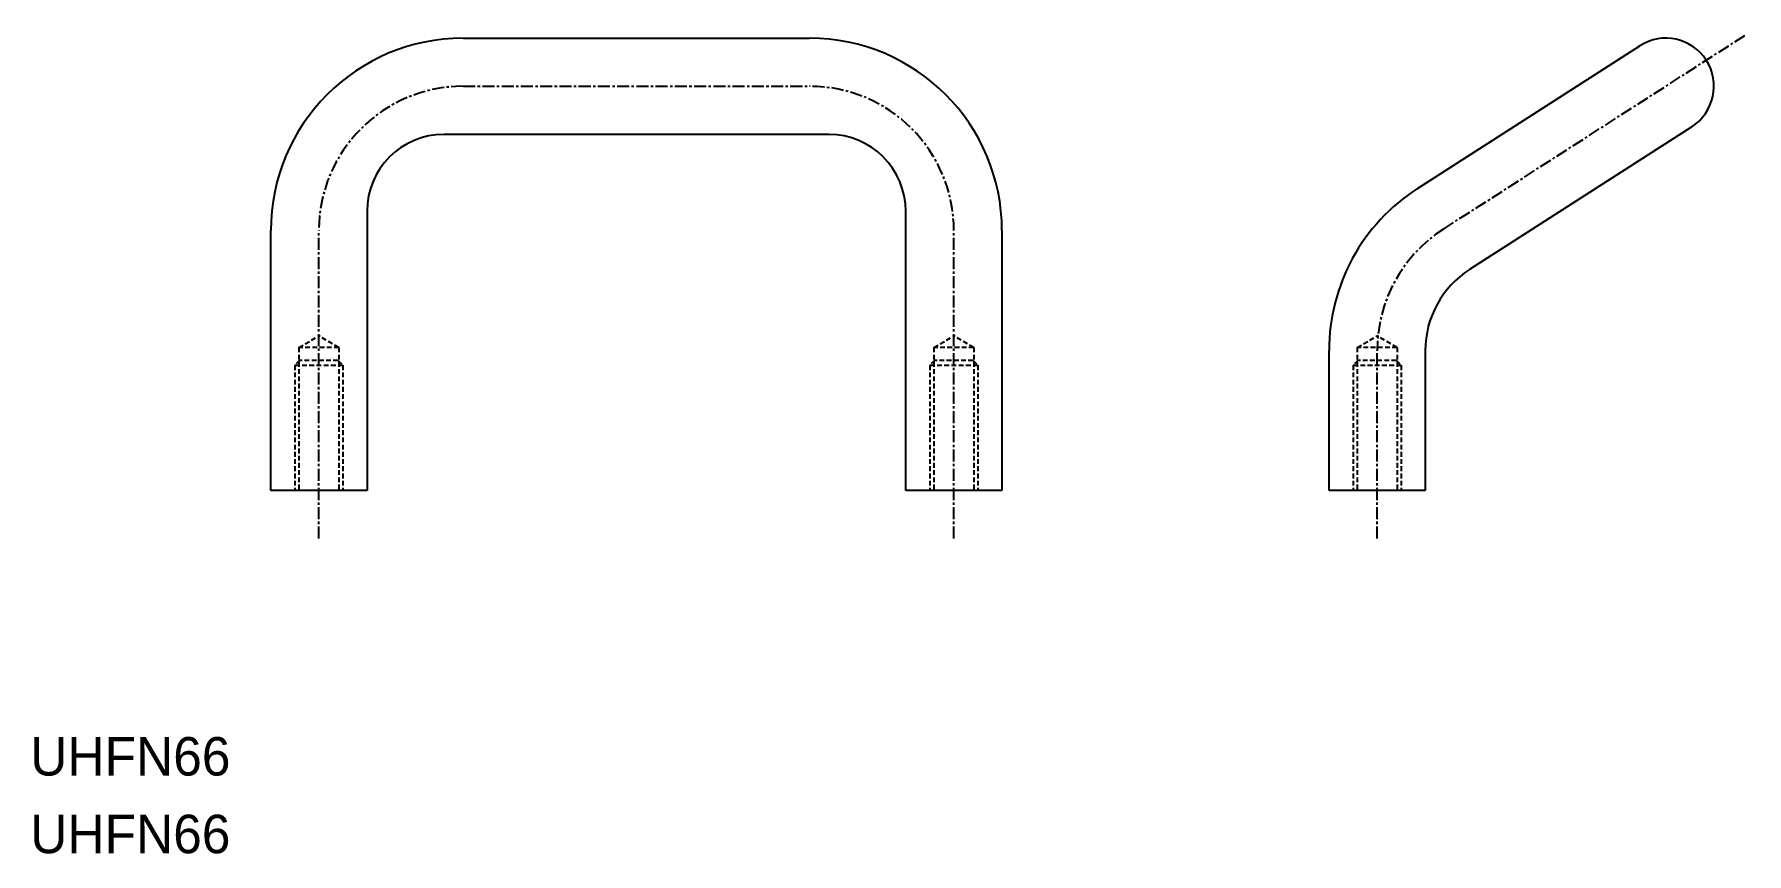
# Model space of a CAD drawing. Extents: x 0 to 178, y 0 to 85.
import ezdxf

# ---------------------------------------------------------------- set-up
doc = ezdxf.new("R2010")
doc.units = 0
doc.linetypes.add('CENTER', pattern=[2, 1.25, -0.25, 0.25, -0.25])
doc.linetypes.add('DASHED', pattern=[0.75, 0.5, -0.25])
doc.layers.get('0').update_dxf_attribs({"linetype": 'CONTINUOUS'})
doc.layers.add('CENTER', color=1, linetype='CENTER')

msp = doc.modelspace()

# ---------------------------------------------------------------- linework, layer by layer
at = {"color": 7, "linetype": 'CONTINUOUS'}
for p, q in [((45, 84.71), (81, 84.71)), ((81, 84.71), (81, 84.71)), ((144.19, 69.08), (167.3, 83.92)), ((172.7, 75.51), (149.6, 60.67)), ((83, 74.71), (43, 74.71)), ((35, 66.71), (35, 37.71)), ((91, 37.71), (91, 66.71)), ((25, 37.71), (25, 64.71)), ((101, 64.71), (101, 37.71)), ((135, 37.71), (135, 52.25)), ((145, 52.25), (145, 37.71)), ((35, 37.71), (25, 37.71)), ((101, 37.71), (91, 37.71)), ((145, 37.71), (135, 37.71))]:
    msp.add_line(p, q, dxfattribs=at)
at = {"color": 3, "linetype": 'DASHED'}
for p, q in [((27.93, 52.56), (30, 53.76)), ((32.07, 52.56), (30, 53.76)), ((93.93, 52.56), (96, 53.76)), ((98.07, 52.56), (96, 53.76)), ((137.93, 52.56), (140, 53.76)), ((142.07, 52.56), (140, 53.76)), ((32.07, 52.56), (27.93, 52.56)), ((27.93, 52.56), (27.93, 37.71)), ((32.07, 52.56), (32.07, 37.71)), ((98.07, 52.56), (93.93, 52.56)), ((93.93, 52.56), (93.93, 37.71)), ((98.07, 52.56), (98.07, 37.71)), ((142.07, 52.56), (137.93, 52.56)), ((137.93, 52.56), (137.93, 37.71)), ((142.07, 52.56), (142.07, 37.71)), ((28, 51.21), (27.5, 50.71)), ((27.5, 50.71), (32.5, 50.71)), ((27.5, 50.71), (27.5, 37.71)), ((32, 51.21), (28, 51.21)), ((32, 51.21), (32.5, 50.71)), ((32.5, 50.71), (32.5, 37.71)), ((94, 51.21), (93.5, 50.71)), ((93.5, 50.71), (98.5, 50.71)), ((93.5, 50.71), (93.5, 37.71)), ((98, 51.21), (94, 51.21)), ((98, 51.21), (98.5, 50.71)), ((98.5, 50.71), (98.5, 37.71)), ((138, 51.21), (137.5, 50.71)), ((137.5, 50.71), (142.5, 50.71)), ((137.5, 50.71), (137.5, 37.71)), ((142, 51.21), (138, 51.21)), ((142, 51.21), (142.5, 50.71)), ((142.5, 50.71), (142.5, 37.71))]:
    msp.add_line(p, q, dxfattribs=at)
at = {"color": 7, "linetype": 'CONTINUOUS'}
for centre, radius, start, end in [((45, 64.71), 20, 90, 180), ((81, 64.71), 20, 0, 90), ((170, 79.71), 5, 302.7126, 122.7126), ((43, 66.71), 8, 90, 180), ((83, 66.71), 8, 0, 90), ((155, 52.25), 20, 122.7126, 180), ((155, 52.25), 10, 122.7126, 180)]:
    msp.add_arc(centre, radius, start, end, dxfattribs=at)
at = {"layer": 'CENTER', "color": 1, "linetype": 'CENTER'}
for p, q in [((146.89, 64.87), (178.41, 85.12)), ((45, 79.71), (81, 79.71)), ((30, 32.71), (30, 64.71)), ((96, 32.71), (96, 64.71)), ((140, 32.71), (140, 52.25))]:
    msp.add_line(p, q, dxfattribs=at)
for centre, start, end in [((45, 64.71), 90, 180), ((81, 64.71), 0, 90), ((155, 52.25), 122.7126, 180)]:
    msp.add_arc(centre, 15, start, end, dxfattribs=at)

# ---------------------------------------------------------------- texts
at = {"color": 7, "linetype": 'CONTINUOUS'}
for p in [(0, 8.07), (0, 0)]:
    msp.add_text('UHFN66', height=4, dxfattribs=at).set_placement(p)

doc.saveas('drawing.dxf')
